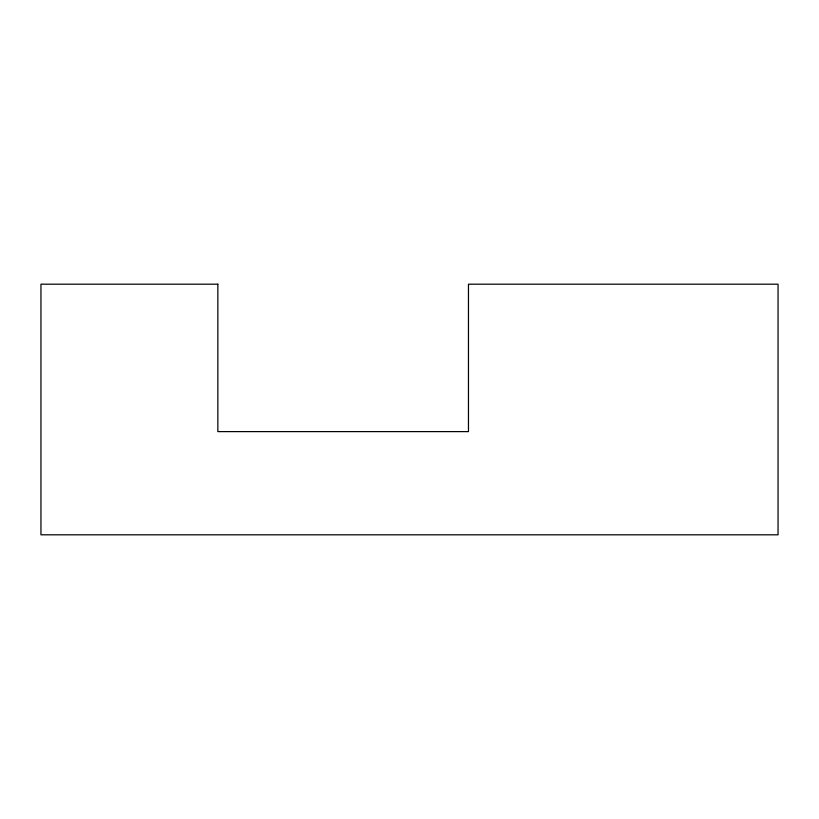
<?xml version="1.0" encoding="UTF-8"?>
<svg xmlns="http://www.w3.org/2000/svg" width="819" height="819" viewBox="0 0 819 819"><rect width="100%" height="100%" fill="white"/><g stroke="black" fill="none" stroke-linecap="round" stroke-linejoin="round"><path stroke-width="1.23" d="M217.854 284.193L40.95 284.193L40.95 534.807L778.05 534.807L778.05 284.193L468.468 284.193L468.468 431.613L217.854 431.613L217.854 284.193"/></g></svg>
